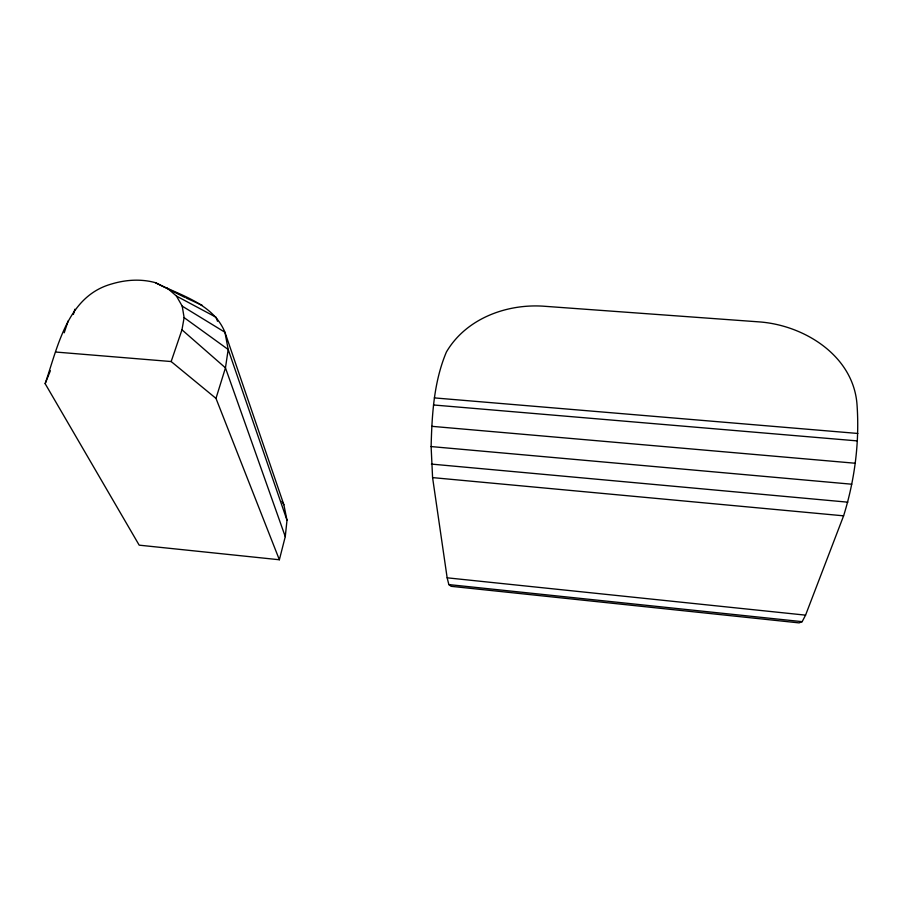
<?xml version="1.0" encoding="UTF-8"?>
<svg xmlns="http://www.w3.org/2000/svg" width="903" height="903" viewBox="0 0 903 903"><rect width="100%" height="100%" fill="white"/><g stroke="black" fill="none" stroke-linecap="round" stroke-linejoin="round"><path stroke-width="1.35" d="M431.115 446.567C431.961 414.624 433.812 381.811 446.409 352.001C465.767 318.962 505.657 303.939 542.647 306.14L759.288 321.897C804.359 325.182 853.38 355.793 857.003 404.409C859.701 441.917 854.78 479.978 843.605 515.827L805.566 615.146L802.169 621.659L799.087 622.889L451.128 586.318L448.847 584.591L447.154 577.818L432.582 477.608L431.115 446.567L851.755 484.211M285.269 536.619L286.996 520.23L283.869 504.732L224.937 332.259C213.142 303.51 180.702 295.631 155.429 282.673C140.992 278.7 125.81 279.704 111.566 283.993C67.386 296.353 58.006 346.165 45.15 383.673L139.186 545.164L279.366 559.758L285.269 536.619L225.457 367.86L228.188 349.495L224.937 332.259L182.214 306.14L176.469 296.082L167.326 288.102M279.366 559.758L215.986 398.392L171.164 361.539L181.966 329.809L184.122 317.63L182.214 306.14M73.391 314.413L74.881 309.21M215.986 398.392L225.457 367.86L181.966 329.809M64.215 332.789L68.188 320.881M45.15 383.673L50.365 370.761M55.568 352.023L171.164 361.539M434.332 397.896L857.85 433.463M433.496 404.973L857.421 440.912M431.837 426.329L855.051 463.228M431.386 464.086L847.838 502.181M432.582 477.608L843.605 515.827M447.154 577.818L805.566 615.146M448.847 584.591L802.169 621.659M186.097 297.967L202.419 305.428M155.429 282.673L184.833 297.392M176.469 296.082L216.11 317.269L217.488 321.254M184.122 317.63L228.188 349.495L286.996 520.23M281.95 501.334L283.869 504.732"/></g></svg>
